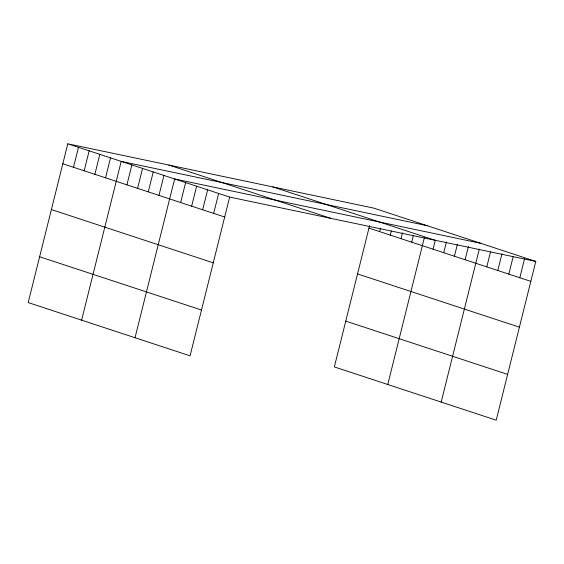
<?xml version="1.0" encoding="UTF-8"?>
<svg xmlns="http://www.w3.org/2000/svg" width="564" height="564" viewBox="0 0 564 564"><rect width="100%" height="100%" fill="white"/><g stroke="black" fill="none" stroke-linecap="round" stroke-linejoin="round"><path stroke-width="0.85" d="M67.786 143.813L28.2 302.579L190.075 355.835L229.654 197.076L67.786 143.813L373.925 208.165L535.8 261.421L496.214 420.187L334.346 366.924L369.575 225.614M73.496 167.275L78.466 147.331M84.177 170.793L89.154 150.842M94.865 174.304L99.835 154.36M105.546 177.822L110.516 157.878M81.618 320.155L121.204 161.389L427.343 225.734M126.914 184.851L131.884 164.907M137.595 188.369L142.572 168.417M148.283 191.88L153.253 171.935M158.963 195.398L163.934 175.453M135.036 337.73L174.621 178.964L480.761 243.31M180.656 202.532L185.626 182.588M191.661 206.156L196.639 186.212M202.666 209.773L207.644 189.828M213.678 213.396L218.649 193.452M379.635 231.621L380.467 228.3M390.323 235.139L391.36 230.979M401.004 238.65L402.456 232.833M411.692 242.167L413.349 235.519M387.764 384.5L424.445 237.373M433.053 249.196L435.337 240.052M443.741 252.714L446.434 241.907M454.422 256.225L457.326 244.593M465.11 259.743L468.423 246.447M441.182 402.076L479.315 249.133M486.795 266.878L490.525 251.918M497.808 270.501L501.946 253.878M508.813 274.125L513.162 256.669M519.818 277.742L524.583 258.629M229.654 197.076L535.8 261.421M272.898 186.931L434.774 240.186M368.955 228.11L530.83 281.365M168.812 165.048L330.687 218.31M62.808 163.757L224.683 217.02M357.534 273.921L519.409 327.176M51.387 209.568L213.262 262.831M345.767 321.113L507.635 374.376M39.621 256.768L201.496 310.031"/></g></svg>
